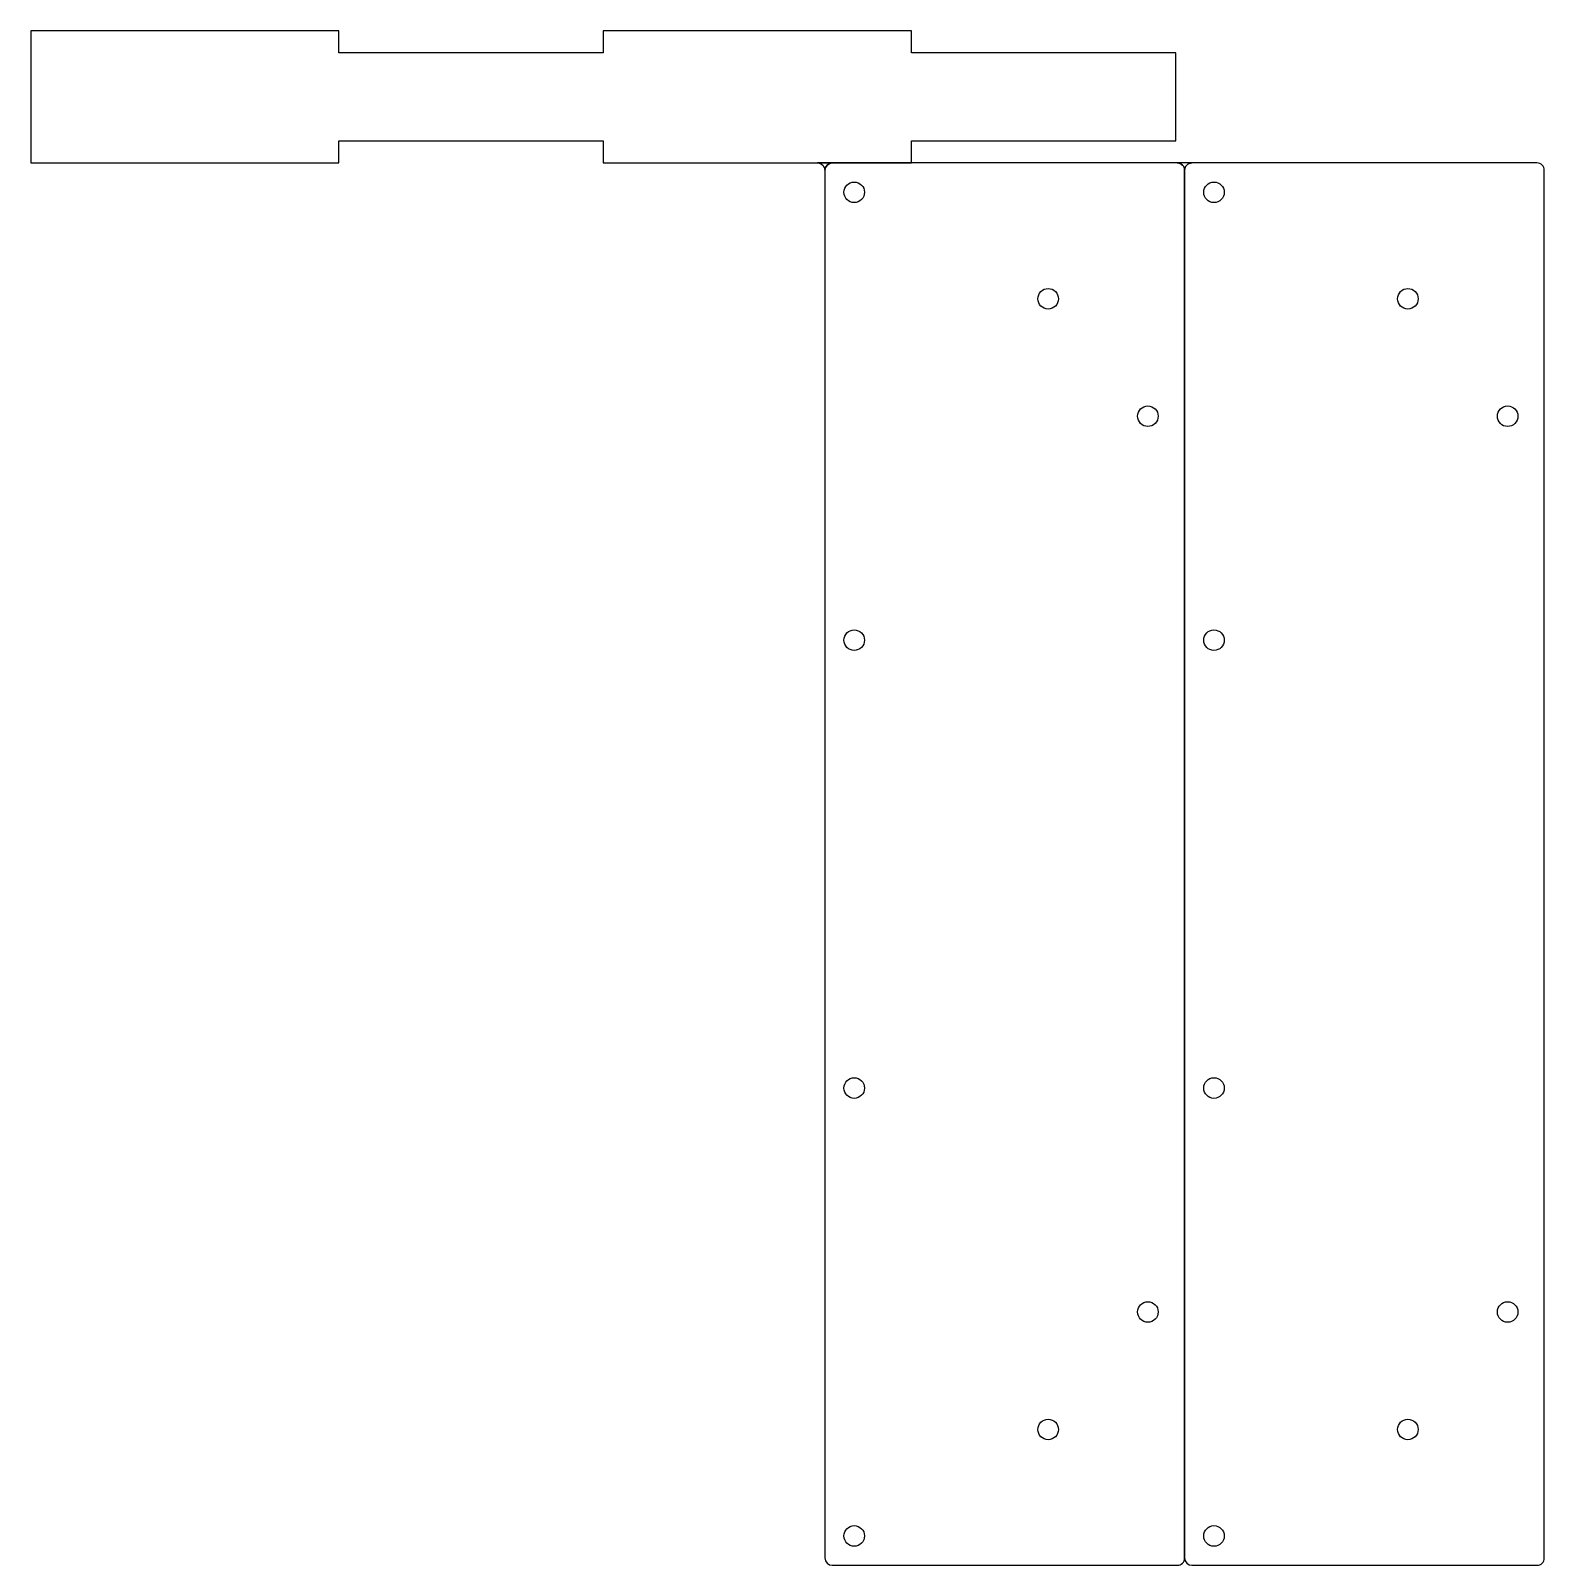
# Model space of a CAD drawing. Header units: millimetres. Extents: x 0 to 1031, y 0 to 1045.
import ezdxf

# ---------------------------------------------------------------- set-up
doc = ezdxf.new("R2010")
doc.units = ezdxf.units.MM
doc.layers.add('CUT_INNER', color=1, linetype='Continuous')
doc.layers.add('CUT_OUTER', color=7, linetype='Continuous')

msp = doc.modelspace()

# ---------------------------------------------------------------- linework, layer by layer
at = {"layer": 'CUT_INNER'}
for centre in [(560.96592, 935), (805.98888, 935), (693.069898, 862.5), (938.092858, 862.5), (760.98888, 782.5), (1006.01184, 782.5), (560.96592, 630), (805.98888, 630), (560.96592, 325), (805.98888, 325), (760.98888, 172.5), (1006.01184, 172.5), (693.069898, 92.5), (938.092858, 92.5), (560.96592, 20), (805.98888, 20)]:
    msp.add_circle(centre, 7, dxfattribs=at)
at = {"layer": 'CUT_OUTER'}
msp.add_lwpolyline([(780.98888, 0, 0.414214), (785.98888, 4.999999), (785.98888, 949.999989, -0.414214), (790.98888, 955), (780.988881, 955, -0.414214), (785.98888, 949.999989), (785.98888, 4.999999, 0.414213), (790.988879, 0), (1026.011839, 0, 0.414214), (1031.01184, 4.999999), (1031.01184, 949.999994, 0.414214), (1026.011841, 955), (790.98888, 955, 0.414214), (785.98888, 949.999989, 0.414214), (780.988881, 955), (535.965921, 955, -0.414213), (540.96592, 950.000012, -0.414213), (545.965921, 955), (600, 955), (600, 970), (780, 970), (780, 1030.05), (600, 1030.05), (600, 1045.05), (390, 1045.05), (390, 1030.05), (210, 1030.05), (210, 1045.05), (0, 1045.05), (0, 955), (210, 955), (210, 970), (390, 970), (390, 955), (545.965921, 955, 0.414213), (540.96592, 950.000012), (540.96592, 4.999999, 0.414213), (545.965919, 0)], format="xyb", close=True, dxfattribs=at)

doc.saveas('drawing.dxf')
